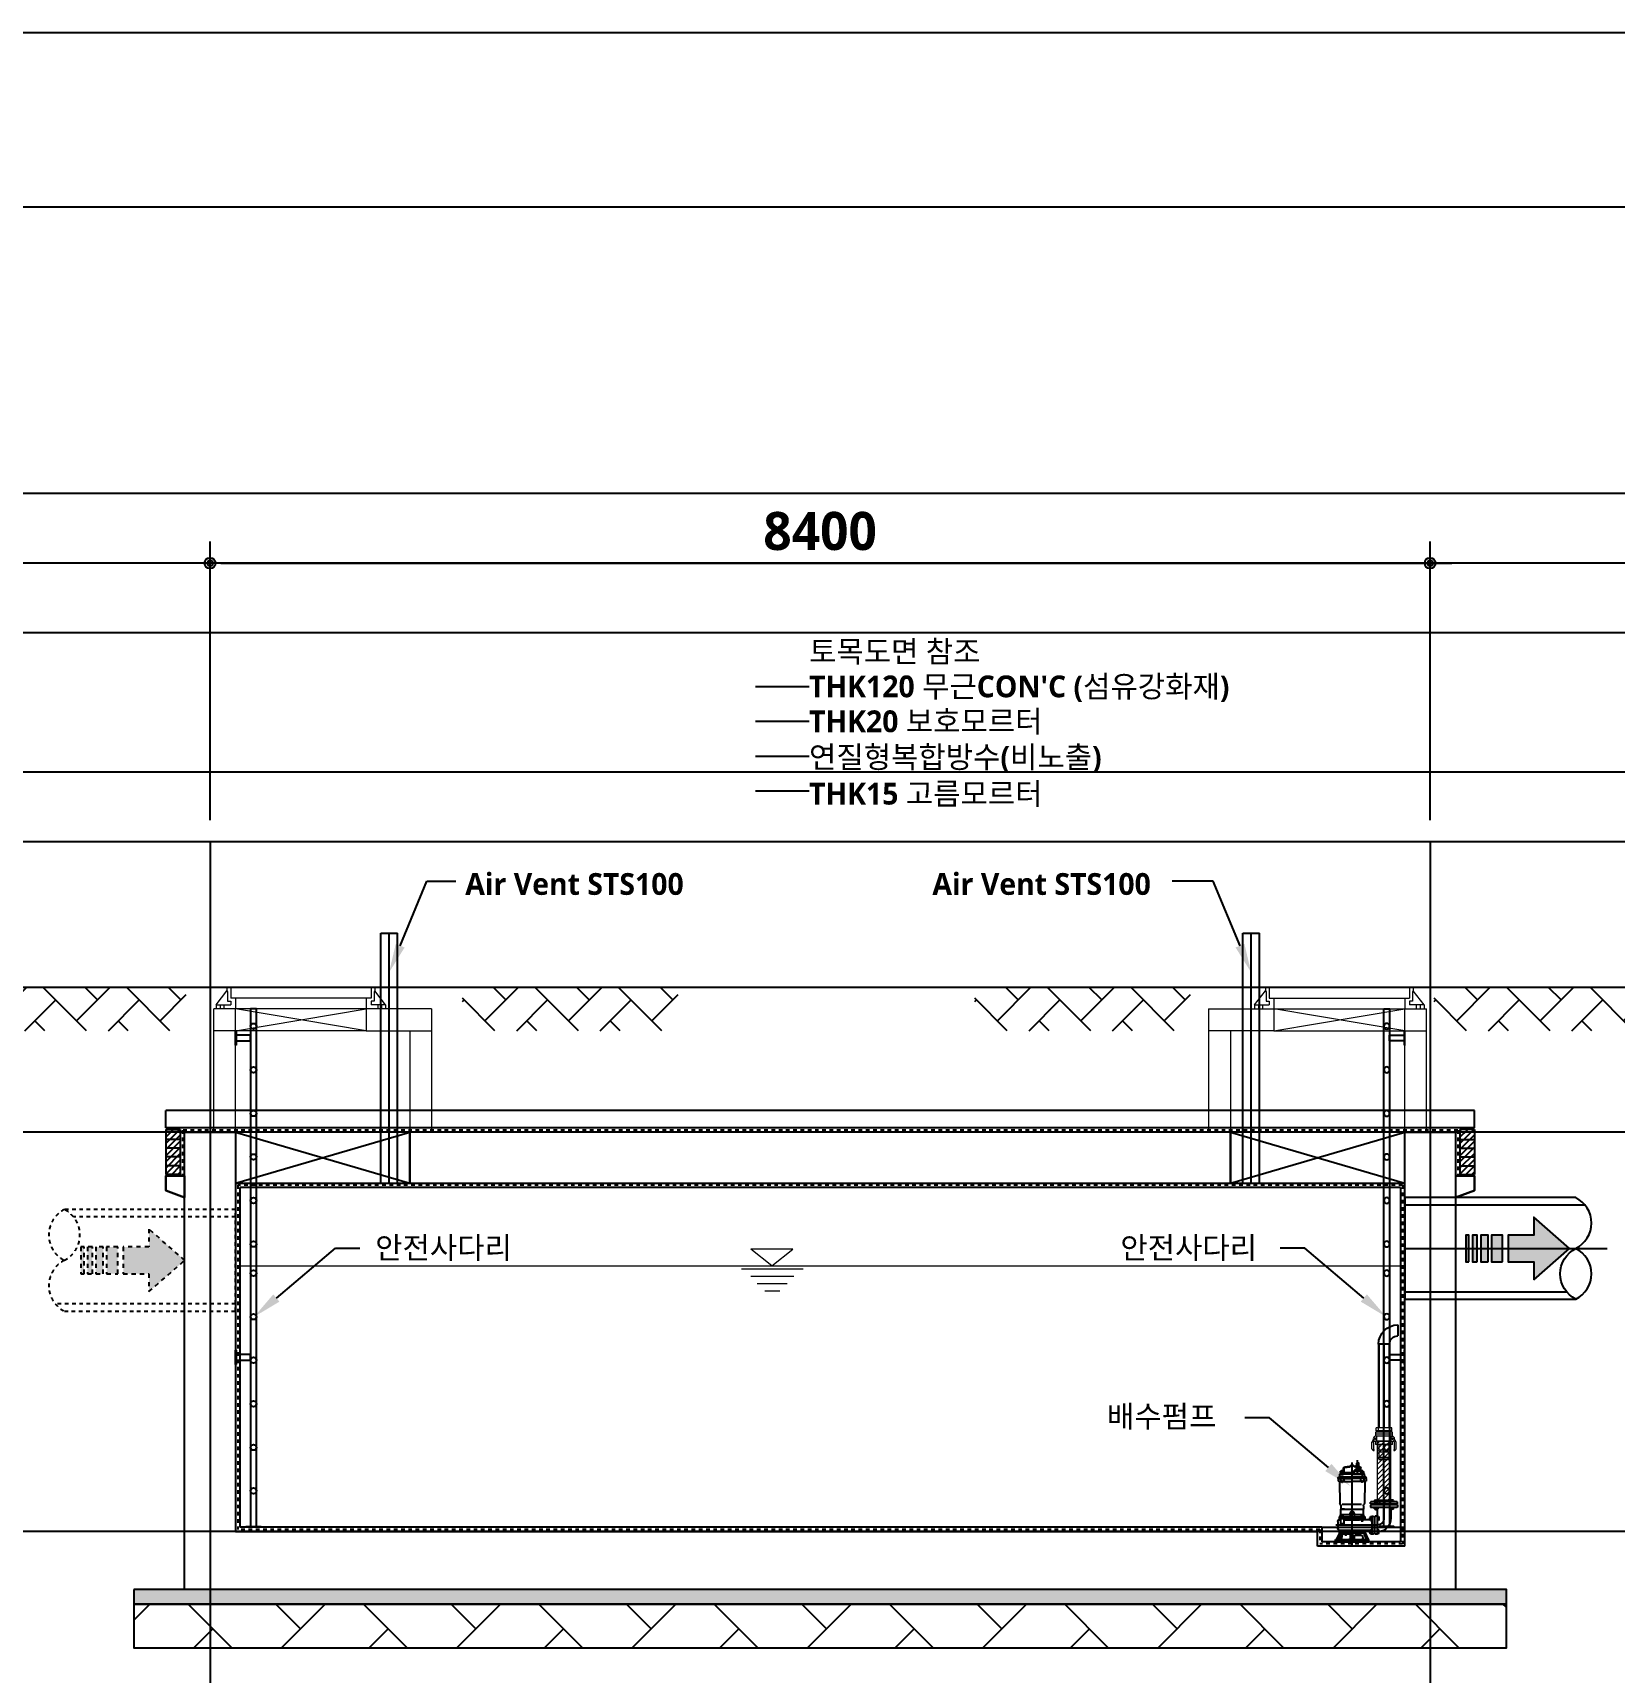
# Model space of a CAD drawing. Header units: millimetres. Extents: x 0 to 50400, y 0 to 35640.
# Drawn here: x 28673 to 39567, y 24341 to 35640 of the extents above; entities that cross this region are included whole.
import ezdxf
from ezdxf import colors
from ezdxf.entities.mleader import LeaderData, LeaderLine
from ezdxf.enums import TextEntityAlignment as Align
from ezdxf.math import Vec2, Vec3

# ---------------------------------------------------------------- set-up
doc = ezdxf.new("R2010")
doc.units = ezdxf.units.MM
doc.header["$LTSCALE"] = 100
for name, pattern in [('CENTER', [50.8, 31.75, -6.35, 6.35, -6.35]), ('CENTERX2', [101.6, 63.5, -12.7, 12.7, -12.7]), ('DGN Style 4', [4.8, 2.4, -1.2, 0, -1.2]), ('HID', [0.5, 0.25, -0.25]), ('HIDDENX2', [19.05, 12.7, -6.35])]:
    doc.linetypes.add(name, pattern=pattern)
doc.layers.get('Defpoints').update_dxf_attribs({"color": 153})
for name, color, linetype in [('4장비', 5, 'Continuous'), ('A-LINE01', 1, 'Continuous'), ('A-MKXS-TEXT1', 3, 'Continuous'), ('A-ST-AXIS-DIM', 7, 'Continuous'), ('CEN', 1, 'Continuous'), ('col-so', 253, 'Continuous'), ('CON', 2, 'Continuous'), ('dasco-ceraco', 7, 'Continuous'), ('fin-5', 6, 'Continuous'), ('GL', 3, 'Continuous'), ('HAT', 5, 'Continuous'), ('HID', 7, 'HID'), ('Leader', 7, 'Continuous'), ('WAL', 3, 'Continuous'), ('치수선', 1, 'Continuous')]:
    doc.layers.add(name, color=color, linetype=linetype)
for name, color, linetype, lineweight in [('AR-TEXT', 7, 'Continuous', 0), ('L(c)', 1, 'DGN Style 4', 5), ('호수해치', 5, 'Continuous', 0)]:
    doc.layers.add(name, color=color, linetype=linetype, lineweight=lineweight)
doc.layers.add('G(그리드1)', color=185, linetype='Continuous', plot=False)
doc.layers.add('G(그리드2)', color=235, linetype='Continuous', plot=False)
doc.styles.add('2020음성 1차', font='')
doc.styles.add('SH_대대리576', font='')
doc.styles.add('SH_진천_나눔', font='')
doc.styles.get("Standard").update_dxf_attribs({"font": 'NanumGothic.ttf'})
doc.styles.get('2020음성 1차').set_extended_font_data('NanumGothic', bold=True)
doc.styles.get('SH_대대리576').set_extended_font_data('NanumGothic', bold=True)
doc.styles.get('SH_진천_나눔').set_extended_font_data('NanumGothic', bold=True)
doc.dimstyles.new('SHP 75', dxfattribs={"dimscale": 75, "dimtxt": 3.5, "dimasz": 1, "dimexe": 2, "dimexo": 2, "dimgap": 1, "dimtad": 1, "dimdec": 0, "dimzin": 0, "dimdsep": 46, "dimtxsty": 'SH_대대리576', "dimblk": 'DIMDOT', "dimcen": 0.09, "dimclrd": 256, "dimclre": 256, "dimclrt": 3, "dimadec": 0, "dimazin": 1, "dimtfac": 1, "dimtdec": 0, "dimtix": 1, "dimtmove": 2, "dimatfit": 0, "dimldrblk": 'DIMDOT', "dimfxl": 1, "dimtfillclr": 3, "dimtolj": 1, "dimtzin": 0, "dimlwd": -1, "dimlwe": -1, "dimarcsym": 0})
pattern_1 = [(45, (-274583.42, -225227.053), (-21.2132034, 21.2132034), [])]

# ---------------------------------------------------------------- blocks, each defined once
blk = doc.blocks.new('A$C12A242B9')
at = {"layer": 'dasco-ceraco', "color": 8}
for points in [[(144, 4200), (104, 4200), (104, 634), (144, 634)], [(4, 3950), (0, 3950), (0, 4050), (4, 4050)], [(104, 4020), (4, 4020), (4, 3980), (104, 3980)], [(4, 1750), (0, 1750), (0, 1850), (4, 1850)], [(104, 1820), (4, 1820), (4, 1780), (104, 1780)], [(174, 630), (74, 630), (74, 634), (174, 634)]]:
    blk.add_lwpolyline(points, close=True, dxfattribs=at)
for centre in [(124, 4080), (124, 3780), (124, 3480), (124, 3180), (124, 2880), (124, 2580), (124, 2380), (124, 2080), (124, 1780), (124, 1480), (124, 1180), (124, 880)]:
    blk.add_circle(centre, 20, dxfattribs=at)
blk = doc.blocks.new('A$C28DB7A0F')
at = {"layer": 'A-LINE01', "color": 251, "lineweight": 0}
for p, q in [((17, 877), (91, 974)), ((1109, 1000), (91, 1000)), ((91, 1000), (91, 974)), ((91, 974), (96, 968)), ((96, 968), (96, 903)), ((117, 1000), (117, 925)), ((1083, 925), (117, 925)), ((150, 925), (150, 850)), ((1050, 925), (1050, 850)), ((1083, 1000), (1083, 925)), ((1109, 974), (1104, 968)), ((1104, 968), (1104, 903)), ((1109, 1000), (1109, 974)), ((1183, 877), (1109, 974)), ((0, 0), (0, 850)), ((1500, 850), (0, 850)), ((17, 877), (117, 877)), ((17, 877), (17, 850)), ((44, 877), (44, 850)), ((70, 877), (70, 850)), ((96, 903), (117, 903)), ((117, 903), (117, 877)), ((150, 700), (150, 850)), ((1050, 700), (150, 850)), ((150, 700), (1050, 850)), ((1050, 850), (1050, 700)), ((1104, 903), (1083, 903)), ((1083, 903), (1083, 877)), ((1183, 877), (1083, 877)), ((1130, 877), (1130, 850)), ((1156, 877), (1156, 850)), ((1183, 877), (1183, 850)), ((1500, 850), (1500, 0)), ((1050, 700), (0, 700)), ((150, 0), (150, 700)), ((1050, 700), (1500, 700)), ((1350, 700), (1350, 0))]:
    blk.add_line(p, q, dxfattribs=at)
blk = doc.blocks.new('DIMDOT')
at = {"color": 0}
blk.add_line((-2, 0), (2, 0), dxfattribs=at)
for radius in [0.5, 0.25]:
    blk.add_circle((0, 0), radius, dxfattribs=at)
blk = doc.blocks.new('*D8957')
at = {"layer": 'A-ST-AXIS-DIM'}
for p, q in [((29893, 30217), (29893, 32137)), ((38293, 30217), (38293, 32137)), ((29968, 31987), (38218, 31987))]:
    blk.add_line(p, q, dxfattribs=at)
at = {"layer": 'Defpoints', "color": 0}
for p in [(38293, 31987), (29893, 30067), (38293, 30067)]:
    blk.add_point(p, dxfattribs=at)
at = {"layer": 'A-ST-AXIS-DIM', "linetype": 'ByBlock', "xscale": 75, "yscale": 75, "zscale": 75, "rotation": 180}
blk.add_blockref('DIMDOT', (29893, 31987), dxfattribs=at)
at = {"layer": 'A-ST-AXIS-DIM', "linetype": 'ByBlock', "xscale": 75, "yscale": 75, "zscale": 75}
blk.add_blockref('DIMDOT', (38293, 31987), dxfattribs=at)
at = {"layer": 'A-ST-AXIS-DIM', "color": 3, "insert": (34093, 32207), "char_height": 262.5, "attachment_point": 5, "style": 'SH_진천_나눔'}
blk.add_mtext('\\A1;8400', dxfattribs=at)
blk = doc.blocks.new('A$C33C00288')
at = {"layer": 'AR-TEXT', "color": 140}
for points in [[(0, 0), (-145, 114)], [(145, 114), (-145, 114)], [(0, 0), (145, 114)], [(-208, -21), (215, -21)], [(-144, -71), (152, -71)], [(-100, -121), (107, -121)], [(-48, -171), (56, -171)]]:
    blk.add_lwpolyline(points, dxfattribs=at)
blk = doc.blocks.new('A$C074D2F8E')
h = blk.add_hatch(color=251)
h.dxf.hatch_style = 1
h.set_gradient(color1=(91, 91, 91), color2=(192, 192, 192))
h.paths.add_polyline_path([(0, 0), (-213.3, 186.7), (-213.3, 80), (-367.2, 80), (-367.2, -80), (-213.3, -80), (-213.3, -186.7)])
h.paths.add_polyline_path([(-400.1, 80), (-466.3, 80), (-466.3, -80), (-400.1, -80)])
h.paths.add_polyline_path([(-486.7, 80), (-530.9, 80), (-530.9, -80), (-486.7, -80)])
h.paths.add_polyline_path([(-551.4, 80), (-580.8, 80), (-580.8, -80), (-551.4, -80)])
h.paths.add_polyline_path([(-601.2, 80), (-620.9, 80), (-620.9, -80), (-601.2, -80)])
at = {"color": 251}
for points in [[(-213.3, 186.7), (0, 0), (-213.3, -186.7), (-213.3, -80), (-367.2, -80), (-367.2, 80), (-213.3, 80)], [(-601.2, 80), (-601.2, -80), (-620.9, -80), (-620.9, 80)], [(-551.4, 80), (-551.4, -80), (-580.8, -80), (-580.8, 80)], [(-486.7, 80), (-486.7, -80), (-530.9, -80), (-530.9, 80)], [(-400.1, 80), (-400.1, -80), (-466.3, -80), (-466.3, 80)]]:
    blk.add_lwpolyline(points, close=True, dxfattribs=at)
blk = doc.blocks.new('원수펌프(PDN2500-3HP)-EL')
at = {"layer": '4장비', "color": 5, "linetype": 'ByBlock'}
for p, q in [((-64, 488), (-75, 488)), ((-64, 487), (-75, 487)), ((62, 488), (74, 488)), ((62, 487), (74, 487)), ((-64, 450), (-75, 450)), ((-64, 449), (-75, 449)), ((62, 450), (74, 450)), ((62, 449), (74, 449)), ((-44, 58), (-46, 59)), ((-37, 58), (-35, 59))]:
    blk.add_line(p, q, dxfattribs=at)
at = {"layer": '4장비', "color": 5, "linetype": 'Continuous'}
for points in [[(-13, 468), (-83, 468), (-85, 465)], [(-85, 449), (-85, 465)], [(-82, 479), (-82, 484)], [(-62, 484), (-82, 484)], [(-82, 479), (-60, 479)], [(-81, 468), (-80, 469), (-80, 479)], [(-80, 479), (-73, 479)], [(-75, 488), (-73, 489)], [(-75, 487), (-75, 484)], [(-73, 484), (-73, 489)], [(-73, 489), (-66, 489)], [(-66, 489), (-64, 488)], [(-66, 484), (-66, 489)], [(-66, 479), (-60, 479)], [(-64, 487), (-64, 484)], [(-62, 484), (-60, 486)], [(-53, 515), (-58, 513), (-60, 508)], [(-60, 486), (-60, 508)], [(-60, 479), (-57, 481), (-55, 484)], [(-60, 479), (-60, 471)], [(-60, 471), (-57, 468)], [(-53, 511), (-55, 510), (-55, 508)], [(-55, 484), (-55, 508)], [(-55, 488), (-48, 488)], [(-55, 484), (-20, 484)], [(-53, 515), (-15, 520)], [(-53, 511), (-15, 516)], [(-52, 484), (-14, 484)], [(-48, 488), (-47, 489)], [(-47, 492), (-47, 489)], [(-47, 492), (-28, 492)], [(-44, 529), (-45, 528)], [(-45, 528), (-45, 516)], [(-45, 528), (-29, 528)], [(-45, 511), (-45, 492)], [(-45, 484), (-13, 484)], [(-30, 538), (-32, 540), (-35, 541), (-35, 541), (-37, 540), (-39, 540), (-39, 540), (-42, 540), (-44, 543), (-44, 529)], [(-44, 529), (-30, 529)], [(-37, 464), (-37, 561)], [(-30, 538), (-30, 529)], [(-30, 529), (-29, 528)], [(-29, 528), (-29, 518)], [(-29, 514), (-29, 513)], [(-29, 513), (-29, 492)], [(-28, 492), (-28, 489)], [(-28, 489), (-27, 488)], [(-27, 488), (-15, 488)], [(-23, 493), (-24, 491)], [(-24, 491), (-24, 488)], [(-24, 488), (-24, 491)], [(-24, 488), (-15, 488)], [(-23, 493), (-17, 493)], [(-23, 493), (-23, 488)], [(-17, 493), (-17, 488)], [(-16, 491), (-17, 493)], [(-16, 488), (-16, 491)], [(-15, 520), (-13, 521), (-12, 523)], [(-15, 516), (-11, 518), (-8, 522)], [(-13, 485), (-13, 487), (-15, 488)], [(-14, 484), (-14, 484)], [(-13, 481), (-14, 484)], [(-13, 485), (-13, 484)], [(-13, 481), (-13, 468)], [(81, 468), (-13, 468)], [(6, 476), (3, 475), (1, 472)], [(1, 472), (1, 468)], [(58, 476), (6, 476)], [(7, 522), (10, 518), (14, 516)], [(10, 523), (13, 521), (15, 520)], [(52, 511), (14, 516)], [(52, 515), (15, 520)], [(58, 508), (56, 512), (52, 515)], [(54, 508), (54, 510), (52, 511)], [(54, 484), (54, 508)], [(54, 484), (57, 481), (60, 479)], [(58, 486), (58, 508)], [(58, 486), (61, 484)], [(82, 479), (58, 479), (58, 476)], [(61, 472), (60, 474), (58, 476)], [(61, 484), (82, 484)], [(61, 472), (61, 468)], [(65, 489), (62, 488)], [(62, 487), (62, 484)], [(65, 484), (65, 489)], [(72, 489), (65, 489)], [(74, 488), (72, 489)], [(72, 484), (72, 489)], [(74, 487), (74, 484)], [(79, 479), (79, 469)], [(79, 470), (81, 468)], [(82, 468), (81, 468)], [(82, 479), (82, 484)], [(85, 464), (84, 466), (82, 468)], [(85, 449), (85, 464)], [(-94, 446), (-96, 443)], [(-96, 435), (-96, 443)], [(-96, 435), (-96, 418)], [(-96, 435), (-88, 435)], [(-96, 435), (-88, 435)], [(-96, 435), (-88, 435)], [(-96, 435), (0, 435)], [(-96, 418), (-94, 416)], [(-94, 446), (0, 446)], [(-88, 410), (-90, 414), (-94, 416)], [(-90, 414), (0, 414)], [(-89, 446), (-85, 449)], [(-88, 410), (-85, 266)], [(-88, 410), (-85, 266)], [(-81, 443), (-81, 417)], [(-75, 450), (-73, 451)], [(-75, 449), (-75, 446)], [(-73, 446), (-73, 451)], [(-73, 451), (-66, 451)], [(-73, 412), (-73, 414)], [(-73, 414), (-73, 412)], [(-73, 412), (-66, 412)], [(-73, 412), (-72, 411)], [(-72, 414), (-72, 411)], [(-72, 411), (-67, 411)], [(-67, 414), (-67, 411)], [(-66, 412), (-67, 411)], [(-66, 451), (-64, 450)], [(-66, 446), (-66, 451)], [(-66, 412), (-66, 414)], [(-64, 449), (-64, 446)], [(-59, 443), (-59, 418)], [(92, 446), (0, 446)], [(95, 435), (0, 435)], [(90, 414), (0, 414)], [(57, 443), (57, 418)], [(65, 451), (62, 450)], [(62, 449), (62, 446)], [(65, 446), (65, 451)], [(72, 451), (65, 451)], [(65, 412), (65, 414)], [(65, 412), (66, 411)], [(72, 412), (65, 412)], [(66, 414), (66, 411)], [(70, 411), (66, 411)], [(70, 414), (70, 411)], [(72, 412), (70, 411)], [(74, 450), (72, 451)], [(72, 446), (72, 451)], [(72, 412), (72, 414)], [(72, 414), (72, 412)], [(74, 449), (74, 446)], [(80, 443), (80, 417)], [(95, 435), (82, 435)], [(87, 410), (84, 266)], [(85, 449), (89, 446)], [(95, 435), (87, 435)], [(95, 435), (87, 435)], [(95, 435), (87, 435)], [(92, 416), (89, 414), (87, 410)], [(95, 443), (92, 446)], [(92, 416), (95, 418)], [(95, 435), (95, 443)], [(95, 435), (95, 418)], [(-310, 274), (-312, 272)], [(-312, 260), (-312, 272)], [(-312, 260), (-310, 259)], [(-310, 253), (-312, 249)], [(-312, 249), (-312, 238)], [(-312, 238), (-310, 236)], [(-310, 274), (-129, 274)], [(-310, 259), (-129, 259)], [(-310, 253), (-129, 253)], [(-310, 236), (-129, 236)], [(-287, 275), (-287, 274)], [(-287, 275), (-257, 275)], [(-285, 284), (-282, 286), (-278, 284)], [(-285, 284), (-285, 275)], [(-278, 234), (-282, 236), (-285, 234)], [(-285, 227), (-285, 234)], [(-285, 227), (-282, 225), (-278, 227)], [(-282, 286), (-262, 286)], [(-282, 259), (-282, 253)], [(-282, 256), (-278, 256)], [(-282, 254), (-278, 254)], [(-278, 284), (-278, 275)], [(-278, 259), (-278, 253)], [(-266, 234), (-269, 236), (-272, 236), (-275, 236), (-278, 234)], [(-278, 227), (-278, 234)], [(-278, 227), (-275, 226), (-272, 225), (-269, 226), (-266, 227)], [(-276, 259), (-276, 253)], [(-266, 284), (-262, 286), (-259, 284)], [(-266, 284), (-266, 275)], [(-266, 259), (-266, 253)], [(-266, 259), (-266, 253)], [(-266, 256), (-171, 256)], [(-266, 254), (-171, 254)], [(-259, 234), (-262, 236), (-266, 234)], [(-266, 227), (-266, 234)], [(-266, 227), (-262, 225), (-259, 227)], [(-259, 284), (-180, 284)], [(-259, 284), (-259, 275)], [(-259, 227), (-259, 234)], [(-257, 275), (-257, 274)], [(-181, 275), (-181, 274)], [(-151, 275), (-181, 275)], [(-173, 284), (-177, 286), (-180, 284)], [(-180, 284), (-180, 275)], [(-180, 234), (-177, 236), (-173, 234)], [(-180, 227), (-180, 234)], [(-173, 227), (-177, 225), (-180, 227)], [(-157, 286), (-177, 286)], [(-173, 284), (-173, 275)], [(-173, 234), (-170, 236), (-166, 236), (-164, 236), (-160, 234)], [(-173, 227), (-173, 234)], [(-160, 227), (-164, 226), (-166, 225), (-170, 226), (-173, 227)], [(-171, 259), (-171, 253)], [(-170, 259), (-170, 253)], [(-161, 259), (-161, 253)], [(-154, 284), (-157, 286), (-160, 284)], [(-160, 284), (-160, 275)], [(-160, 259), (-160, 253)], [(-160, 256), (-155, 256)], [(-160, 254), (-155, 254)], [(-160, 234), (-157, 236), (-154, 234)], [(-160, 227), (-160, 234)], [(-154, 227), (-157, 225), (-160, 227)], [(-155, 259), (-155, 253)], [(-154, 284), (-154, 275)], [(-154, 227), (-154, 234)], [(-151, 275), (-151, 274)], [(-129, 274), (-126, 272)], [(-126, 260), (-129, 259)], [(-129, 253), (-126, 249)], [(-126, 238), (-129, 236)], [(-126, 260), (-126, 272)], [(-126, 249), (-126, 238)], [(-85, 267), (-85, 266)], [(-85, 266), (-83, 261), (-81, 256)], [(-79, 246), (-78, 248), (-79, 253), (-81, 256)], [(-79, 246), (-79, 225)], [(-65, 257), (69, 257)], [(80, 256), (79, 253), (77, 248), (77, 246)], [(77, 246), (77, 225)], [(80, 256), (83, 261), (84, 266)], [(84, 267), (84, 266)], [(-282, 225), (-262, 225)], [(-277, 225), (-277, 222)], [(-276, 221), (-277, 222)], [(-277, 222), (-266, 222)], [(-276, 225), (-276, 221)], [(-276, 221), (-267, 221)], [(-267, 225), (-267, 221)], [(-266, 222), (-267, 221)], [(-267, 221), (-267, 162)], [(-266, 225), (-266, 222)], [(-182, 173), (-185, 170), (-182, 166)], [(-185, 170), (-185, 150)], [(-182, 166), (-184, 163), (-185, 160), (-184, 157), (-182, 154)], [(-182, 154), (-185, 150), (-182, 147)], [(-182, 173), (-175, 173)], [(-182, 166), (-175, 166)], [(-182, 154), (-175, 154)], [(-182, 147), (-175, 147)], [(-157, 225), (-177, 225)], [(-175, 166), (-174, 170), (-175, 173)], [(-175, 154), (-174, 157), (-174, 160), (-174, 163), (-175, 166)], [(-175, 147), (-174, 150), (-175, 154)], [(-174, 173), (-172, 173)], [(-174, 173), (-174, 144)], [(-174, 144), (-172, 144)], [(-173, 225), (-173, 222)], [(-173, 222), (-172, 221)], [(-162, 222), (-173, 222)], [(-172, 225), (-172, 221)], [(-172, 221), (-172, 178)], [(-163, 221), (-172, 221)], [(-172, 179), (-171, 177), (-169, 175)], [(-172, 178), (-172, 55)], [(-169, 175), (-158, 175)], [(-163, 225), (-163, 221)], [(-163, 221), (-162, 222)], [(-162, 225), (-162, 222)], [(-156, 173), (-158, 175)], [(-156, 173), (-156, 170)], [(-150, 170), (-156, 170)], [(-155, 170), (-155, 58)], [(-152, 170), (-152, 58)], [(-148, 175), (-150, 173)], [(-150, 173), (-150, 170)], [(-136, 175), (-148, 175)], [(-135, 173), (-136, 175)], [(-135, 173), (-135, 55)], [(-134, 166), (-135, 170), (-134, 173)], [(-134, 154), (-135, 157), (-135, 160), (-135, 163), (-134, 166)], [(-134, 147), (-135, 150), (-134, 154)], [(-127, 173), (-134, 173)], [(-127, 166), (-134, 166)], [(-127, 154), (-134, 154)], [(-127, 147), (-134, 147)], [(-127, 173), (-125, 170), (-127, 166)], [(-127, 166), (-126, 163), (-125, 160), (-126, 157), (-127, 154)], [(-127, 154), (-125, 150), (-127, 147)], [(-125, 170), (-125, 150)], [(-125, 165), (-121, 165)], [(-125, 164), (-120, 164)], [(-125, 155), (-120, 155)], [(-125, 154), (-121, 154)], [(-125, 151), (-83, 151)], [(-120, 164), (-121, 165)], [(-121, 165), (-121, 154)], [(-121, 154), (-120, 155)], [(-120, 164), (-120, 155)], [(-91, 151), (-89, 152), (-88, 155)], [(-84, 172), (-87, 171), (-88, 169)], [(-88, 169), (-88, 155)], [(87, 160), (-88, 160)], [(-84, 172), (-83, 173)], [(-83, 173), (-79, 188), (-79, 225)], [(-78, 172), (-83, 172)], [(-80, 169), (-80, 145)], [(76, 225), (-79, 225)], [(-73, 177), (-75, 178), (-77, 177)], [(-77, 177), (-77, 172)], [(-77, 172), (-62, 172)], [(-62, 143), (-76, 143)], [(-75, 178), (-64, 178)], [(-22, 188), (-74, 188)], [(-65, 177), (-69, 178), (-73, 177)], [(-73, 177), (-73, 172)], [(-62, 177), (-64, 178), (-65, 177)], [(-65, 177), (-65, 172)], [(-62, 177), (-62, 172)], [(57, 172), (-60, 172)], [(-59, 169), (-59, 145)], [(47, 151), (-50, 151)], [(-14, 195), (-14, 172)], [(0, 205), (-8, 201), (-8, 192), (0, 187), (8, 192), (8, 201), (0, 205)], [(13, 195), (13, 172)], [(72, 188), (21, 188)], [(52, 225), (77, 225)], [(57, 169), (57, 124)], [(65, 177), (63, 178), (61, 177)], [(61, 177), (61, 172)], [(61, 172), (76, 172)], [(61, 121), (76, 121)], [(63, 178), (74, 178)], [(73, 177), (69, 178), (65, 177)], [(65, 177), (65, 172)], [(76, 177), (74, 178), (73, 177)], [(73, 177), (73, 172)], [(76, 177), (76, 172)], [(77, 188), (77, 225)], [(77, 188), (77, 188)], [(82, 174), (77, 188)], [(80, 169), (80, 124)], [(90, 151), (80, 151)], [(84, 172), (81, 172)], [(82, 174), (84, 172)], [(88, 169), (87, 171), (84, 172)], [(88, 169), (88, 155)], [(88, 155), (88, 152), (90, 151)], [(98, 140), (97, 144), (96, 147), (94, 150), (90, 151)], [(98, 140), (98, 90)], [(-182, 75), (-185, 79), (-182, 82)], [(-185, 59), (-185, 79)], [(-182, 62), (-184, 66), (-185, 68), (-184, 72), (-182, 75)], [(-182, 55), (-185, 59), (-182, 62)], [(-182, 82), (-175, 82)], [(-182, 75), (-175, 75)], [(-182, 62), (-175, 62)], [(-182, 55), (-175, 55)], [(-175, 82), (-174, 79), (-175, 75)], [(-175, 75), (-174, 72), (-174, 68), (-174, 66), (-175, 62)], [(-175, 62), (-174, 59), (-175, 55)], [(-174, 83), (-172, 83)], [(-158, 54), (-174, 54), (-174, 83)], [(-172, 55), (-170, 54)], [(-158, 54), (-156, 55)], [(-150, 58), (-156, 58)], [(-156, 55), (-156, 58)], [(-155, 63), (-155, 58)], [(-152, 63), (-152, 58)], [(-150, 55), (-150, 58)], [(-150, 55), (-148, 54)], [(-135, 55), (-137, 54), (-148, 54)], [(-134, 82), (-135, 79), (-134, 75)], [(-134, 75), (-135, 72), (-135, 68), (-135, 66), (-134, 62)], [(-134, 62), (-135, 59), (-134, 55)], [(-127, 82), (-134, 82)], [(-127, 75), (-134, 75)], [(-127, 62), (-134, 62)], [(-127, 55), (-134, 55)], [(-127, 75), (-125, 79), (-127, 82)], [(-127, 62), (-126, 66), (-125, 68), (-126, 72), (-127, 75)], [(-127, 55), (-125, 59), (-127, 62)], [(-125, 59), (-125, 79)], [(89, 79), (-125, 79)], [(-125, 75), (-121, 75)], [(-125, 74), (-120, 74)], [(-125, 65), (-120, 65)], [(-125, 63), (-121, 63)], [(-121, 75), (-120, 74)], [(-121, 63), (-121, 75)], [(-120, 65), (-121, 63)], [(-120, 65), (-120, 74)], [(-115, 0), (-115, 15)], [(0, 15), (-115, 15)], [(113, 0), (-115, 0)], [(-89, 62), (-111, 15)], [(-100, 16), (-97, 17), (-95, 20)], [(-85, 47), (-95, 20)], [(-88, 74), (-89, 77), (-92, 79)], [(-91, 55), (-92, 55)], [(-85, 47), (-84, 50), (-87, 54), (-91, 55)], [(-89, 74), (-89, 73)], [(87, 74), (-89, 74)], [(-89, 62), (-89, 73)], [(87, 73), (-89, 73)], [(0, 62), (-89, 62)], [(-72, 38), (-74, 22)], [(-74, 22), (-74, 22), (-73, 17), (-68, 16)], [(-66, 44), (-69, 43), (-72, 38)], [(-20, 44), (-66, 44)], [(-59, 62), (-54, 53)], [(-24, 53), (-54, 53)], [(-35, 58), (-46, 58), (-46, 62), (-35, 62), (-35, 58)], [(-46, 59), (-40, 59), (-35, 59)], [(-44, 58), (-44, 62)], [(-37, 58), (-37, 62)], [(-21, 62), (-24, 53)], [(-22, 15), (-17, 16), (-15, 21)], [(-14, 37), (-14, 38), (-16, 42), (-20, 44)], [(-14, 38), (-15, 21)], [(-3, 62), (-7, 15)], [(87, 62), (0, 62)], [(113, 15), (0, 15)], [(2, 62), (6, 15)], [(17, 55), (14, 54), (12, 50), (12, 50)], [(12, 50), (14, 22)], [(14, 22), (16, 17), (20, 16)], [(31, 55), (17, 55)], [(31, 55), (31, 62)], [(31, 55), (32, 54), (35, 53)], [(52, 53), (35, 53)], [(37, 48), (37, 53)], [(50, 53), (37, 53)], [(37, 48), (39, 47), (40, 48)], [(48, 47), (39, 47)], [(40, 48), (40, 53)], [(40, 48), (43, 47), (46, 48)], [(46, 48), (46, 53)], [(46, 48), (48, 47), (50, 48)], [(50, 48), (50, 53)], [(52, 53), (55, 54), (55, 55)], [(55, 55), (55, 62)], [(63, 55), (55, 55)], [(69, 50), (67, 54), (63, 55)], [(66, 16), (69, 17), (72, 22), (72, 22)], [(69, 50), (72, 22)], [(74, 62), (81, 15)], [(80, 62), (87, 15)], [(90, 80), (88, 78), (87, 75)], [(87, 75), (87, 73)], [(87, 62), (87, 73)], [(87, 62), (110, 15)], [(95, 45), (90, 43), (89, 39), (89, 37)], [(96, 20), (89, 37)], [(90, 80), (92, 81), (95, 83), (97, 86), (98, 90)], [(96, 20), (98, 17), (102, 16)], [(102, 16), (105, 16)], [(113, 0), (113, 15)]]:
    blk.add_lwpolyline(points, dxfattribs=at)
at = {"layer": '4장비', "color": 5, "linetype": 'CENTER'}
for points in [[(0, -24), (0, 546)], [(-219, 298), (-219, 162)], [(-172, 114), (112, 114)]]:
    blk.add_lwpolyline(points, dxfattribs=at)
at = {"layer": '4장비', "color": 5, "linetype": 'ByBlock'}
for points in [[(-266, 284), (-272, 286), (-278, 284)], [(-173, 284), (-167, 286), (-160, 284)]]:
    blk.add_lwpolyline(points, dxfattribs=at)
blk.add_circle((0, 196), 9.24, dxfattribs=at)
for centre, radius, start, end in [((-1, 518), 12.1, 25.3462, 154.6538), ((-1, 518), 8.37, 26.4855, 153.5145), ((-70, 398), 21, 62.8318, 114.8185), ((68, 398), 21, 65.1815, 117.1682), ((-173, 161), 93.9, 179.7889, 262.683), ((-172, 162), 47.3, 179.9589, 270.0411), ((-70, 191), 22.5, 243.7847, 302.2408), ((-69, 133), 15.7, 54.0124, 125.9876), ((-1, 197), 13.4, 352.9457, 187.0543), ((69, 188), 19.5, 235.324, 303.7835), ((69, 104), 22.2, 60.4396, 119.5604)]:
    blk.add_arc(centre, radius, start, end, dxfattribs=at)
blk = doc.blocks.new('SW_CENTERMARKSYMBOL_0')
at = {"color": 0, "linetype": 'Continuous', "lineweight": 0}
for p, q in [((-0.5, 0), (-0.55, 0)), ((0, 0), (-0.25, 0)), ((0, 0.5), (0, 0.55)), ((0, 0), (0, 0.25)), ((0, 0), (0, -0.25)), ((0, 0), (0.25, 0)), ((0.5, 0), (0.55, 0)), ((0, -0.5), (0, -0.55))]:
    blk.add_line(p, q, dxfattribs=at)
blk = doc.blocks.new('SW_CENTERMARKSYMBOL_1')
at = {"color": 0, "linetype": 'Continuous', "lineweight": 0}
for p, q in [((-0.5, 0), (-0.55, 0)), ((0, 0), (-0.25, 0)), ((0, 0.5), (0, 0.55)), ((0, 0), (0, 0.25)), ((0, 0), (0, -0.25)), ((0, 0), (0.25, 0)), ((0.5, 0), (0.55, 0)), ((0, -0.5), (0, -0.55))]:
    blk.add_line(p, q, dxfattribs=at)
blk = doc.blocks.new('캄록-ㅁ')
at = {"layer": 'A-LINE01', "color": 251, "lineweight": 0}
for p, q in [((-141, -30), (-141, 15)), ((-140, 17), (-131, 35)), ((-131, 12), (-131, -31)), ((-121, 23), (-130, 15)), ((-116, 71), (-116, 56)), ((-58, 71), (-116, 71)), ((-110, 56), (-116, 56)), ((-116, 22), (-116, 0)), ((-110, 22), (-116, 22)), ((-58, 0), (-116, 0)), ((-58, 56), (-110, 56)), ((-58, 22), (-110, 22)), ((-107, 22), (-107, 56)), ((-94, 0), (-94, -37)), ((0, 71), (-58, 71)), ((-6, 56), (-58, 56)), ((-6, 22), (-58, 22)), ((0, 0), (-58, 0)), ((-22, -37), (-22, 0)), ((-8, 22), (-8, 56)), ((-6, 56), (0, 56)), ((-6, 22), (0, 22)), ((0, 56), (0, 71)), ((0, 0), (0, 22)), ((14, 15), (5, 23)), ((15, 35), (25, 17)), ((15, -31), (15, 12)), ((25, 15), (25, -30)), ((-131, -43), (-137, -38)), ((-129, -35), (-127, -36)), ((-126, -41), (-126, -42)), ((-96, -37), (-94, -52)), ((-96, -37), (-20, -37)), ((-96, -37), (-20, -37)), ((-96, -88), (-20, -88)), ((-96, -89), (-94, -103)), ((-96, -89), (-20, -89)), ((-94, -37), (-22, -37)), ((-94, -52), (-94, -88)), ((-94, -52), (-22, -52)), ((-94, -88), (-22, -88)), ((-94, -103), (-22, -103)), ((-22, -103), (-94, -103)), ((-22, -52), (-20, -37)), ((-22, -88), (-22, -52)), ((-22, -103), (-20, -89)), ((11, -42), (10, -41)), ((12, -36), (14, -35)), ((21, -38), (15, -43))]:
    blk.add_line(p, q, dxfattribs=at)
for centre in [(-118, 39), (2, 39)]:
    blk.add_circle(centre, 4.42, dxfattribs=at)
for centre, radius, start, end in [((-136, 15), 4.42, 152.3557, 180), ((-115, 40), 16.1, 93.1507, 183.1507), ((-115, 38), 16.1, 176.8493, 266.8493), ((-127, 12), 4.42, 132.7533, 180), ((-1, 40), 16.1, 357.1245, 87.1245), ((-1, 38), 16.1, 272.8755, 2.8755), ((11, 12), 4.42, 0, 47.2467), ((21, 15), 4.42, 0, 27.6443), ((-130, -30), 10.3, 180, 231.457), ((-127, -31), 4.42, 180, 234.8244), ((-129, -40), 2.95, 231.457, 332.3557), ((-130, -39), 4.42, 332.3557, 54.8244), ((-96, -37), 0.295, 90, 188.5308), ((-96, -89), 0.295, 90, 188.5308), ((-94, -37), 0.295, 270, 0), ((-94, -88), 0.295, 270, 0), ((-21, -37), 0.295, 180, 270), ((-21, -88), 0.295, 180, 270), ((-20, -37), 0.295, 351.4692, 90), ((-20, -89), 0.295, 351.4692, 90), ((14, -39), 4.42, 125.1756, 207.6443), ((13, -40), 2.95, 207.6443, 308.543), ((11, -31), 4.42, 305.1756, 0), ((15, -30), 10.3, 308.543, 0)]:
    blk.add_arc(centre, radius, start, end, dxfattribs=at)
at = {"layer": 'A-LINE01', "color": 251, "lineweight": 0, "xscale": 14.727, "yscale": 14.727, "zscale": 14.727, "rotation": 180}
for name, p in [('SW_CENTERMARKSYMBOL_0', (-118, 39)), ('SW_CENTERMARKSYMBOL_1', (2, 39))]:
    blk.add_blockref(name, p, dxfattribs=at)
blk = doc.blocks.new('*U8691')
for p, q in [((-67, 67), (-67, -10)), ((-10, -67), (67, -67))]:
    blk.add_line(p, q)
for radius in [133, 57.1]:
    blk.add_arc((-67, -67), radius, 0, 90)

msp = doc.modelspace()

# ---------------------------------------------------------------- hatches: boundary and pattern name
at = {"layer": 'HAT'}
h = msp.add_hatch(dxfattribs=at)
h.set_pattern_fill('AR-HBONE', color=256, scale=2)
h.set_pattern_definition([(45, (-100342.2, 11305.77), (0, 287.3682), [609.6, -203.2]), (135, (-100198.52, 11449.45), (3e-14, 287.3682), [609.6, -203.2])])
h.paths.add_polyline_path([(29729.1, 29066.9), (28243, 29066.9), (28243, 28766.9), (29729.1, 28766.9)])
h = msp.add_hatch(dxfattribs=at)
h.set_pattern_fill('AR-HBONE', color=256, scale=2)
h.set_pattern_definition([(45, (-96955.4, 11305.77), (0, 287.3682), [609.6, -203.2]), (135, (-96811.7, 11449.45), (3e-14, 287.3682), [609.6, -203.2])])
h.paths.add_polyline_path([(33115.9, 29066.9), (31629.8, 29066.9), (31629.8, 28766.9), (33115.9, 28766.9)])
h = msp.add_hatch(dxfattribs=at)
h.set_pattern_fill('AR-HBONE', color=256, scale=2)
h.set_pattern_definition([(45, (-93427.61, 11305.77), (0, 287.3682), [609.6, -203.2]), (135, (-93283.93, 11449.45), (3e-14, 287.3682), [609.6, -203.2])])
h.paths.add_polyline_path([(36643.7, 29066.9), (35157.6, 29066.9), (35157.6, 28766.9), (36643.7, 28766.9)])
h = msp.add_hatch(dxfattribs=at)
h.set_pattern_fill('AR-HBONE', color=256, scale=2)
h.set_pattern_definition([(45, (-90265.06, 11305.77), (0, 287.3682), [609.6, -203.2]), (135, (-90121.38, 11449.45), (3e-14, 287.3682), [609.6, -203.2])])
h.paths.add_polyline_path([(39806.3, 29066.9), (38320.2, 29066.9), (38320.2, 28766.9), (39806.3, 28766.9)])
at = {"layer": 'HAT', "transparency": 33554687}
h = msp.add_hatch(dxfattribs=at)
h.set_pattern_fill('ANSI31', color=256, scale=30, angle=180)
h.set_pattern_definition(pattern_1)
h.paths.add_polyline_path([(29588, 28066.9), (29688, 28066.9), (29688, 28016.9), (29588, 28016.9)])
h.paths.add_polyline_path([(29588, 28016.9), (29688, 28016.9), (29688, 27956.9), (29588, 27956.9)])
h.paths.add_polyline_path([(29588, 27956.9), (29688, 27956.9), (29688, 27896.9), (29588, 27896.9)])
h.paths.add_polyline_path([(29588, 27896.9), (29688, 27896.9), (29688, 27836.9), (29588, 27836.9)])
h.paths.add_polyline_path([(29588, 27836.9), (29688, 27836.9), (29688, 27776.9), (29588, 27776.9)])
h.paths.add_polyline_path([(29588, 28086.9), (29688, 28086.9), (29688, 28066.9), (29588, 28066.9)])
h = msp.add_hatch(dxfattribs=at)
h.set_pattern_fill('ANSI31', color=256, scale=30)
h.set_pattern_definition(pattern_1)
h.paths.add_polyline_path([(38598, 28066.9), (38498, 28066.9), (38498, 28016.9), (38598, 28016.9)])
h.paths.add_polyline_path([(38598, 28016.9), (38498, 28016.9), (38498, 27956.9), (38598, 27956.9)])
h.paths.add_polyline_path([(38598, 27956.9), (38498, 27956.9), (38498, 27896.9), (38598, 27896.9)])
h.paths.add_polyline_path([(38598, 27896.9), (38498, 27896.9), (38498, 27836.9), (38598, 27836.9)])
h.paths.add_polyline_path([(38598, 27836.9), (38498, 27836.9), (38498, 27776.9), (38598, 27776.9)])
h.paths.add_polyline_path([(38598, 28086.9), (38498, 28086.9), (38498, 28066.9), (38598, 28066.9)])
at = {"layer": 'HAT'}
h = msp.add_hatch(dxfattribs=at)
h.set_pattern_fill('AR-SAND', color=256)
h.set_pattern_definition([(37.5, (-109792.203, 6844.54), (-1.600031, 48.941324), [0, -38.608, 0, -43.18, 0, -41.275]), (7.5, (-109792.203, 6844.54), (44.952328, 71.68251), [0, -20.828, 0, -34.798, 0, -13.335]), (327.5, (-109823.445, 6844.54), (79.099237, 0.143718), [0, -12.7, 0, -45.72, 0, -59.69]), (317.5, (-109823.445, 6844.54), (76.355645, 22.292932), [0, -6.35, 0, -29.972, 0, -34.29])])
h.paths.add_polyline_path([(38818, 24916.9), (29368, 24916.9), (29368, 24816.9), (38818, 24816.9)])
h = msp.add_hatch(dxfattribs=at)
h.set_pattern_fill('AR-HBONE', color=256, scale=4.2)
h.set_pattern_definition([(45, (-109792.2, 6844.54), (0, 603.4732), [1280.16, -426.72]), (135, (-109490.47, 7146.27), (6e-14, 603.4732), [1280.16, -426.72])])
h.paths.add_polyline_path([(38818, 24816.9), (29368, 24816.9), (29368, 24516.9), (38818, 24516.9)])
at = {"layer": '호수해치'}
h = msp.add_hatch(dxfattribs=at)
h.set_pattern_fill('ANSI31', color=5, scale=200, angle=180)
h.set_pattern_definition([(45, (-55954.904, -46714.364), (-17.6776695, 17.6776695), [])])
h.paths.add_polyline_path([(37930.8, 25500.9), (38019.9, 25500.9), (38019.8, 25939), (37930.7, 25939)])

# ---------------------------------------------------------------- linework, layer by layer
at = {"linetype": 'HIDDENX2', "ltscale": 10}
for p, q in [((38118, 27566.9), (39358.7, 27566.9)), ((38118, 26966.9), (39233.8, 26966.9))]:
    msp.add_line(p, q, dxfattribs=at)
for points in [[(31268, 28066.9), (30068, 28066.9), (30068, 27716.9), (31268, 27716.9)], [(38118, 28066.9), (36918, 28066.9), (36918, 27716.9), (38118, 27716.9)], [(29368, 24816.9), (29368, 24516.9), (38818, 24516.9), (38818, 24816.9)]]:
    msp.add_lwpolyline(points, close=True)
at = {"ltscale": 30}
msp.add_lwpolyline([(39296.3, 26916.9, -0.6136289), (39296.3, 27266.9, 0.6136289), (39296.3, 27616.9), (38118, 27616.9), (38118, 26916.9), (39296.3, 26916.9, 0.6136289), (39296.3, 27266.9)], format="xyb", dxfattribs=at)
at = {"color": 10}
for points in [[(37937.2, 26607.5), (37937.2, 26031.8)], [(38013.5, 26607.5), (38013.5, 26031.8)]]:
    msp.add_lwpolyline(points, dxfattribs=at)
for points in [[(37940.2, 26607.5), (37940.2, 26031.8)], [(38010.5, 26607.5), (38010.5, 26031.8)]]:
    msp.add_lwpolyline(points)
at = {"color": 252, "linetype": 'CENTER'}
msp.add_lwpolyline([(37975.4, 26607.5), (37975.4, 26031.8)], dxfattribs=at)
at = {"layer": 'AR-TEXT', "color": 140}
msp.add_lwpolyline([(30098, 27146.9), (38088, 27146.9)], dxfattribs=at)
at = {"layer": 'CEN', "ltscale": 30}
for p, q in [((29893, 30066.9), (29893, 23816.9)), ((38293, 30066.9), (38293, 23816.9)), ((40293, 28066.9), (25893, 28066.9)), ((38118, 27266.9), (39511.9, 27266.9)), ((40293, 25316.9), (25893, 25316.9))]:
    msp.add_line(p, q, dxfattribs=at)
at = {"layer": 'CEN', "ltscale": 5}
for p, q in [((30068, 27716.9), (31268, 28066.9)), ((30068, 28066.9), (31268, 27716.9)), ((36918, 27716.9), (38118, 28066.9)), ((36918, 28066.9), (38118, 27716.9))]:
    msp.add_line(p, q, dxfattribs=at)
at = {"layer": 'col-so', "transparency": 33554687}
for points in [[(29718, 27616.9), (29588, 27666.9), (29588, 27766.9), (29718, 27766.9)], [(38468, 27616.9), (38598, 27666.9), (38598, 27766.9), (38468, 27766.9)]]:
    msp.add_lwpolyline(points, close=True, dxfattribs=at)
at = {"layer": 'CON'}
for p, q in [((29718, 24916.9), (29718, 28066.9)), ((29718, 28066.9), (30068, 28066.9)), ((30068, 28066.9), (30068, 25316.9)), ((36918, 28066.9), (31268, 28066.9)), ((31268, 28066.9), (31268, 27716.9)), ((36918, 27716.9), (36918, 28066.9)), ((38118, 25216.9), (38118, 28066.9)), ((38118, 28066.9), (38468, 28066.9)), ((38468, 28066.9), (38468, 24916.9)), ((31268, 27716.9), (36918, 27716.9)), ((30068, 25316.9), (37518, 25316.9)), ((37518, 25216.9), (37518, 25316.9)), ((38118, 25216.9), (37518, 25216.9)), ((38468, 24916.9), (29718, 24916.9))]:
    msp.add_line(p, q, dxfattribs=at)
at = {"layer": 'CON', "color": 252}
msp.add_line((37548, 25346.9), (38088, 25346.9), dxfattribs=at)
at = {"layer": 'CON'}
for points in [[(29718, 27766.9), (29588, 27766.9), (29588, 27666.9), (29718, 27616.9)], [(38468, 27766.9), (38598, 27766.9), (38598, 27666.9), (38468, 27616.9)]]:
    msp.add_lwpolyline(points, dxfattribs=at)
at = {"layer": 'CON', "color": 8}
msp.add_lwpolyline([(29368, 24916.9), (29368, 24816.9), (38818, 24816.9), (38818, 24916.9)], close=True, dxfattribs=at)
at = {"layer": 'dasco-ceraco'}
for p, q in [((31068, 27716.9), (31068, 29438.2)), ((31068, 29438.2), (31182.3, 29438.2)), ((31182.3, 27716.9), (31182.3, 29438.2)), ((37003.7, 27716.9), (37003.7, 29438.2)), ((37003.7, 29438.2), (37118, 29438.2)), ((37118, 27716.9), (37118, 29438.2))]:
    msp.add_line(p, q, dxfattribs=at)
at = {"layer": 'dasco-ceraco', "color": 1, "linetype": 'CENTERX2'}
for p, q in [((31125.2, 27716.9), (31125.2, 29438.2)), ((37060.9, 27716.9), (37060.9, 29438.2))]:
    msp.add_line(p, q, dxfattribs=at)
at = {"layer": 'Defpoints'}
for points in [[(50400, 0), (50400, 35640), (0, 35640), (0, 0)], [(43800, 1200), (43800, 34440), (1200, 34440), (1200, 1200)]]:
    msp.add_lwpolyline(points, close=True, dxfattribs=at)
at = {"layer": 'fin-5'}
for p, q in [((38598, 28216.9), (29588, 28216.9)), ((29588, 28096.9), (29588, 28216.9)), ((38598, 28096.9), (38598, 28216.9)), ((38598, 28096.9), (29588, 28096.9)), ((38088, 27686.9), (30098, 27686.9)), ((30098, 27686.9), (30098, 25346.9)), ((38088, 27686.9), (38088, 25246.9)), ((37548, 25346.9), (30098, 25346.9)), ((37548, 25346.9), (37548, 25246.9)), ((38088, 25246.9), (37548, 25246.9))]:
    msp.add_line(p, q, dxfattribs=at)
at = {"layer": 'G(그리드1)'}
for points in [[(23493, 21416.9), (42693, 21416.9), (42693, 32466.9), (23493, 32466.9)], [(23973, 21896.9), (42213, 21896.9), (42213, 31986.9), (23973, 31986.9)], [(24453, 22376.9), (41733, 22376.9), (41733, 31506.9), (24453, 31506.9)], [(25413, 23336.9), (40773, 23336.9), (40773, 30546.9), (25413, 30546.9)]]:
    msp.add_lwpolyline(points, close=True, dxfattribs=at)
at = {"layer": 'G(그리드2)'}
msp.add_lwpolyline([(25893, 23816.9), (40293, 23816.9), (40293, 30066.9), (25893, 30066.9)], close=True, dxfattribs=at)
at = {"layer": 'GL'}
msp.add_line((25893, 29066.9), (40293, 29066.9), dxfattribs=at)
at = {"layer": 'HID'}
for p, q in [((38483, 28081.9), (29703, 28081.9)), ((29703, 28081.9), (29703, 27766.9)), ((38483, 28081.9), (38483, 27766.9)), ((38103, 27701.9), (30083, 27701.9)), ((30083, 27701.9), (30083, 25331.9)), ((38103, 27701.9), (38103, 25231.9)), ((30068, 27484.9), (28952.2, 27484.9)), ((30068, 26884.9), (28827.3, 26884.9)), ((37533, 25331.9), (30083, 25331.9)), ((37533, 25331.9), (37533, 25231.9)), ((38103, 25231.9), (37533, 25231.9))]:
    msp.add_line(p, q, dxfattribs=at)
msp.add_lwpolyline([(28889.8, 27534.9, -0.6136289), (28889.8, 27184.9, 0.6136289), (28889.8, 26834.9), (30068, 26834.9), (30068, 27534.9), (28889.8, 27534.9, 0.6136289), (28889.8, 27184.9)], format="xyb", dxfattribs=at)
at = {"layer": 'L(c)', "color": 1, "ltscale": 4}
msp.add_line((37975.1, 25492.7), (37975.3, 25916.9), dxfattribs=at)
at = {"layer": 'Leader'}
for p, q in [((33647.5, 31138.2), (34016.8, 31138.2)), ((33647.5, 30898.2), (34016.8, 30898.2)), ((33647.5, 30658.2), (34016.8, 30658.2)), ((33647.5, 30418.2), (34016.8, 30418.2))]:
    msp.add_line(p, q, dxfattribs=at)
for points in [[(33647.5, 28096.9, 0, 55.6, 0), (33647.5, 28263.6, 0, 0, 0), (33647.5, 31378.2, 0, 0, 0), (34016.8, 31378.2, 0, 0, 0)], [(34093, 24844.3, 0, 33.3, 0), (34093, 24744.3, 0, 0, 0), (34093, 23439.4, 0, 0, 0), (34453, 23439.4, 0, 0, 0)]]:
    msp.add_lwpolyline(points, format="xyseb", dxfattribs=at)
at = {"layer": 'WAL', "ltscale": 10}
for p, q in [((29588, 28086.9), (29688, 28086.9)), ((29588, 28086.9), (29588, 27776.9)), ((29688, 28086.9), (29688, 27776.9)), ((38598, 28086.9), (38498, 28086.9)), ((38498, 28086.9), (38498, 27776.9)), ((38598, 28086.9), (38598, 27776.9))]:
    msp.add_line(p, q, dxfattribs=at)
at = {"layer": 'WAL'}
for p, q in [((29688, 28016.9), (29588, 28016.9)), ((29688, 27956.9), (29588, 27956.9)), ((38498, 28016.9), (38598, 28016.9)), ((38498, 27956.9), (38598, 27956.9)), ((29688, 27896.9), (29588, 27896.9)), ((29688, 27836.9), (29588, 27836.9)), ((38498, 27896.9), (38598, 27896.9)), ((38498, 27836.9), (38598, 27836.9)), ((29688, 27776.9), (29588, 27776.9)), ((38498, 27776.9), (38598, 27776.9))]:
    msp.add_line(p, q, dxfattribs=at)
at = {"layer": '호수해치', "color": 5}
for p, q in [((37917.6, 26002.3), (37917.6, 25987.6)), ((37975.4, 26002.3), (37917.6, 26002.3)), ((37921.2, 26009.7), (37921.2, 26031.8)), ((38029.6, 26031.8), (37921.2, 26031.8)), ((37937, 26009.7), (37921.2, 26009.7)), ((37927.9, 26009.7), (37927.9, 26002.3)), ((37937, 26009.7), (37937, 26031.8)), ((37975.4, 26009.7), (37937, 26009.7)), ((37975.4, 26009.7), (37975.4, 26031.8)), ((38013.7, 26009.7), (37975.4, 26009.7)), ((38033.2, 26002.3), (37975.4, 26002.3)), ((38013.7, 26009.7), (38013.7, 26031.8)), ((38029.6, 26009.7), (38013.7, 26009.7)), ((38022.9, 26002.3), (38022.9, 26009.7)), ((38029.6, 26009.7), (38029.6, 26031.8)), ((38033.2, 25987.6), (38033.2, 26002.3))]:
    msp.add_line(p, q, dxfattribs=at)
msp.add_lwpolyline([(38019.9, 25500.9), (37930.8, 25500.9), (37930.8, 25939), (38019.9, 25939)], close=True, dxfattribs=at)

# ---------------------------------------------------------------- block references
at = {"xscale": -1.152, "yscale": 1.152, "zscale": 1.152, "rotation": 180.0000000000002}
msp.add_blockref('A$C074D2F8E', (39253.3, 27266.9), dxfattribs=at)
at = {"xscale": -1}
msp.add_blockref('*U8691', (38003.9, 26674.3), dxfattribs=at)
at = {"color": 0}
msp.add_blockref('캄록-ㅁ', (38033.1, 25916.9), dxfattribs=at)
at = {"layer": 'AR-TEXT', "color": 0}
msp.add_blockref('A$C33C00288', (33760.4, 27146.9), dxfattribs=at)
at = {"layer": 'CON'}
for name, p in [('A$C28DB7A0F', (29918, 28066.9)), ('A$C12A242B9', (30068, 24716.9))]:
    msp.add_blockref(name, p, dxfattribs=at)
at = {"layer": 'CON', "xscale": -1}
for name, p in [('A$C28DB7A0F', (38268, 28066.9)), ('A$C12A242B9', (38118, 24716.9)), ('원수펌프(PDN2500-3HP)-EL', (37755.7, 25246.9))]:
    msp.add_blockref(name, p, dxfattribs=at)
at = {"layer": 'HID', "xscale": -1.152, "yscale": 1.152, "zscale": 1.152, "rotation": 180.0000000000002}
msp.add_blockref('A$C074D2F8E', (29718, 27184.9), dxfattribs=at)

# ---------------------------------------------------------------- texts
at = {"layer": 'A-MKXS-TEXT1', "style": '2020음성 1차'}
for s, p in [('토목도면 참조', (34016.8, 31378.2)), ("THK120 무근CON'C (섬유강화재)", (34016.8, 31138.2)), ('THK20 보호모르터', (34016.8, 30897.7)), ('연질형복합방수(비노출)', (34016.8, 30651.5)), ('THK15 고름모르터', (34016.8, 30399.3))]:
    msp.add_text(s, height=150, dxfattribs=at).set_placement(p, align=Align.MIDDLE_LEFT)
for s, p in [('Air Vent STS100', (31650, 29702.2)), ('Air Vent STS100', (34866.1, 29702.2)), ('안전사다리', (31029.7, 27196.3)), ('안전사다리', (36160.2, 27196.3)), ('배수펌프', (36068.5, 26034.5))]:
    msp.add_text(s, height=150, dxfattribs=at).set_placement(p)

# ---------------------------------------------------------------- dimensions: what is measured, and where the dimension line sits
at = {"layer": 'A-ST-AXIS-DIM'}
dim = msp.add_linear_dim(base=(38293, 31986.9), p1=(29893, 30066.9), p2=(38293, 30066.9), dimstyle='SHP 75', override={"dimtxsty": 'SH_진천_나눔', "dimldrblk": 'DIMDOT'}, dxfattribs=at)
dim.commit()
dim.dimension.update_dxf_attribs({"geometry": '*D8957', "text_midpoint": (34093, 32206.8)})

# ---------------------------------------------------------------- leaders
at = {"layer": '치수선', "color": 7, "ltscale": 10}
ml = msp.add_multileader_mtext('Standard', dxfattribs=at)
ml.set_content('', color=7)
ml.set_leader_properties()
ml.build(insert=Vec2(0, 0))
ml.multileader.update_dxf_attribs({"dogleg_length": 199.6, "arrow_head_size": 200})
ctx = ml.context
ctx.base_point, ctx.char_height, ctx.arrow_head_size, ctx.landing_gap_size, ctx.plane_origin = Vec3(31586, 29796.6), 350, 200, 10, Vec3(30375.2, 29167.6)
notes = []
notes.append((ctx, [(0, (1, 1, 0), (31386.4, 29796.6), (1, 0), 199.6, [(0, [(31125.2, 29167.6)], 0, [])])]))
ctx.mtext.insert, ctx.mtext.flow_direction = Vec3(31596, 29796.6), 5
ml = msp.add_multileader_mtext('Standard', dxfattribs=at)
ml.set_content('', color=7)
ml.set_leader_properties()
ml.build(insert=Vec2(0, 0))
ml.multileader.update_dxf_attribs({"dogleg_length": 282.5, "arrow_head_size": 200})
ctx = ml.context
ctx.base_point, ctx.char_height, ctx.arrow_head_size, ctx.landing_gap_size, ctx.plane_origin = Vec3(36497.1, 29796.6), 350, 200, 10, Vec3(37810.9, 29167.6)
notes.append((ctx, [(0, (1, 1, 0), (36799.6, 29796.6), (-1, 0), 282.5, [(0, [(37060.9, 29167.6)], 0, [])])]))
ctx.mtext.insert, ctx.mtext.alignment, ctx.mtext.flow_direction = Vec3(36507.1, 29796.6), 3, 5
ml = msp.add_multileader_mtext('Standard', dxfattribs=at)
ml.set_content('', color=7)
ml.set_leader_properties()
ml.build(insert=Vec2(0, 0))
ml.multileader.update_dxf_attribs({"dogleg_length": 25, "arrow_head_size": 200})
ctx = ml.context
ctx.base_point, ctx.char_height, ctx.arrow_head_size, ctx.landing_gap_size, ctx.plane_origin = Vec3(30924.4, 27268.5), 350, 200, 10, Vec3(29644.5, 26490.4)
notes.append((ctx, [(0, (1, 1, 0), (30755.8, 27268.5), (1, 0), 168.7, [(0, [(30196.6, 26796.5)], 0, [])])]))
ctx.mtext.insert, ctx.mtext.flow_direction = Vec3(30934.4, 27268.5), 5
ml = msp.add_multileader_mtext('Standard', dxfattribs=at)
ml.set_content('', color=7)
ml.set_leader_properties()
ml.build(insert=Vec2(0, 0))
ml.multileader.update_dxf_attribs({"dogleg_length": 25, "arrow_head_size": 200})
ctx = ml.context
ctx.base_point, ctx.char_height, ctx.arrow_head_size, ctx.landing_gap_size, ctx.plane_origin = Vec3(37241.6, 27268.5), 350, 200, 10, Vec3(38541.6, 26490.4)
notes.append((ctx, [(0, (1, 1, 0), (37430.3, 27268.5), (-1, 0), 168.7, [(0, [(37989.4, 26796.5)], 0, [])])]))
ctx.mtext.insert, ctx.mtext.alignment, ctx.mtext.flow_direction = Vec3(37251.6, 27268.5), 3, 5
ml = msp.add_multileader_mtext('Standard', dxfattribs=at)
ml.set_content('', color=7)
ml.set_leader_properties()
ml.build(insert=Vec2(0, 0))
ml.multileader.update_dxf_attribs({"dogleg_length": 25, "arrow_head_size": 200})
ctx = ml.context
ctx.base_point, ctx.char_height, ctx.arrow_head_size, ctx.landing_gap_size, ctx.plane_origin = Vec3(36997.6, 26101.3), 350, 200, 10, Vec3(38297.6, 25323.1)
notes.append((ctx, [(0, (1, 1, 0), (37186.3, 26101.3), (-1, 0), 168.7, [(0, [(37745.4, 25629.3)], 0, [])])]))
ctx.mtext.insert, ctx.mtext.alignment, ctx.mtext.flow_direction = Vec3(37007.6, 26101.3), 3, 5
for ctx, leaders in notes:
    for number, flags, end, landing, length, lines in leaders:
        leader = LeaderData()
        leader.index, (leader.has_last_leader_line, leader.has_dogleg_vector, leader.attachment_direction) = number, flags
        leader.last_leader_point, leader.dogleg_vector, leader.dogleg_length = Vec3(end), Vec3(landing), length
        for number, points, colour, breaks in lines:
            line = LeaderLine()
            line.index, line.vertices, line.color, line.breaks = number, Vec3.list(points), colors.encode_raw_color(colour), breaks
            leader.lines.append(line)
        ctx.leaders.append(leader)

doc.saveas('drawing.dxf')
